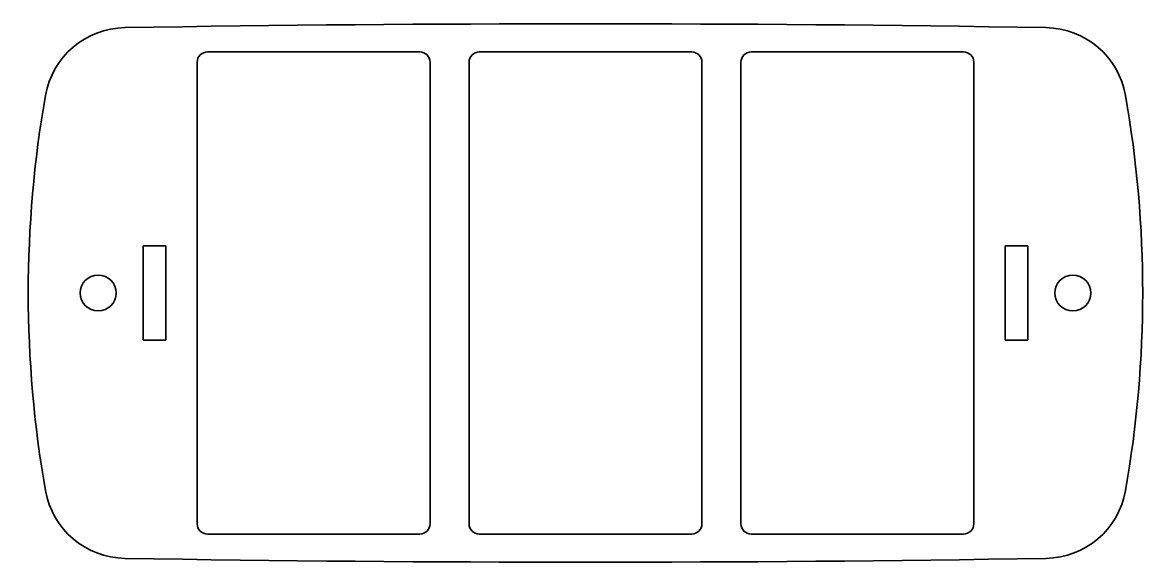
# Model space of a CAD drawing. Header units: inches. Extents: x -1 to 109, y 0 to 53.
import ezdxf

# ---------------------------------------------------------------- set-up
doc = ezdxf.new("R2010")
doc.units = ezdxf.units.IN
doc.header["$MEASUREMENT"] = 0
doc.layers.add('Visible (ANSI)', color=7, linetype='Continuous', lineweight=35)

# ---------------------------------------------------------------- blocks, each defined once
blk = doc.blocks.new('GLD-SMT-03-PNBT001_Componentes_GLD-SMT-03-PNBT001')
at = {"layer": 'Visible (ANSI)'}
for p, q in [((-36.85, 23.5), (-16.15, 23.5)), ((-10.35, 23.5), (10.35, 23.5)), ((16.15, 23.5), (36.85, 23.5)), ((-37.85, -22.5), (-37.85, 22.5)), ((-15.15, 22.5), (-15.15, -22.5)), ((-11.35, -22.5), (-11.35, 22.5)), ((11.35, 22.5), (11.35, -22.5)), ((15.15, -22.5), (15.15, 22.5)), ((37.85, 22.5), (37.85, -22.5)), ((-43.1, -4.6), (-43.1, 4.6)), ((-43.1, 4.6), (-40.9, 4.6)), ((-40.9, 4.6), (-40.9, -4.6)), ((40.9, -4.6), (40.9, 4.6)), ((40.9, 4.6), (43.1, 4.6)), ((43.1, 4.6), (43.1, -4.6)), ((-40.9, -4.6), (-43.1, -4.6)), ((43.1, -4.6), (40.9, -4.6)), ((-16.15, -23.5), (-36.85, -23.5)), ((10.35, -23.5), (-10.35, -23.5)), ((36.85, -23.5), (16.15, -23.5))]:
    blk.add_line(p, q, dxfattribs=at)
for centre in [(-47.5, 0), (47.5, 0)]:
    blk.add_circle(centre, 1.75, dxfattribs=at)
at = {"layer": 'Visible (ANSI)', "extrusion": (0, 0, -1)}
for centre, radius, start, end in [((0, -2676.76), 2703.01, 89.04851, 90.95149), ((44.75, 17.88), 8, 9.9668, 89.0485), ((-44.75, 17.88), 8, 90.9515, 170.0332), ((36.85, 22.5), 1, 0, 90), ((16.15, 22.5), 1, 90, 180), ((10.35, 22.5), 1, 0, 90), ((-10.35, 22.5), 1, 90, 180), ((-16.15, 22.5), 1, 0, 90), ((-36.85, 22.5), 1, 90, 180), ((-56.99, 0), 111.3, 350.0332, 9.9668), ((56.99, 0), 111.3, 170.0332, 189.9668), ((44.75, -17.88), 8, 270.9515, 350.0332), ((-44.75, -17.88), 8, 189.9668, 269.0485), ((36.85, -22.5), 1, 270, 360), ((16.15, -22.5), 1, 180, 270), ((10.35, -22.5), 1, 270, 0), ((-10.35, -22.5), 1, 180, 270), ((-16.15, -22.5), 1, 270, 0), ((-36.85, -22.5), 1, 180, 270), ((0, 2676.76), 2703.01, 269.04851, 270.95149)]:
    blk.add_arc(centre, radius, start, end, dxfattribs=at)

msp = doc.modelspace()

# ---------------------------------------------------------------- block references
msp.add_blockref('GLD-SMT-03-PNBT001_Componentes_GLD-SMT-03-PNBT001', (54.31, 26.25))

doc.saveas('drawing.dxf')
